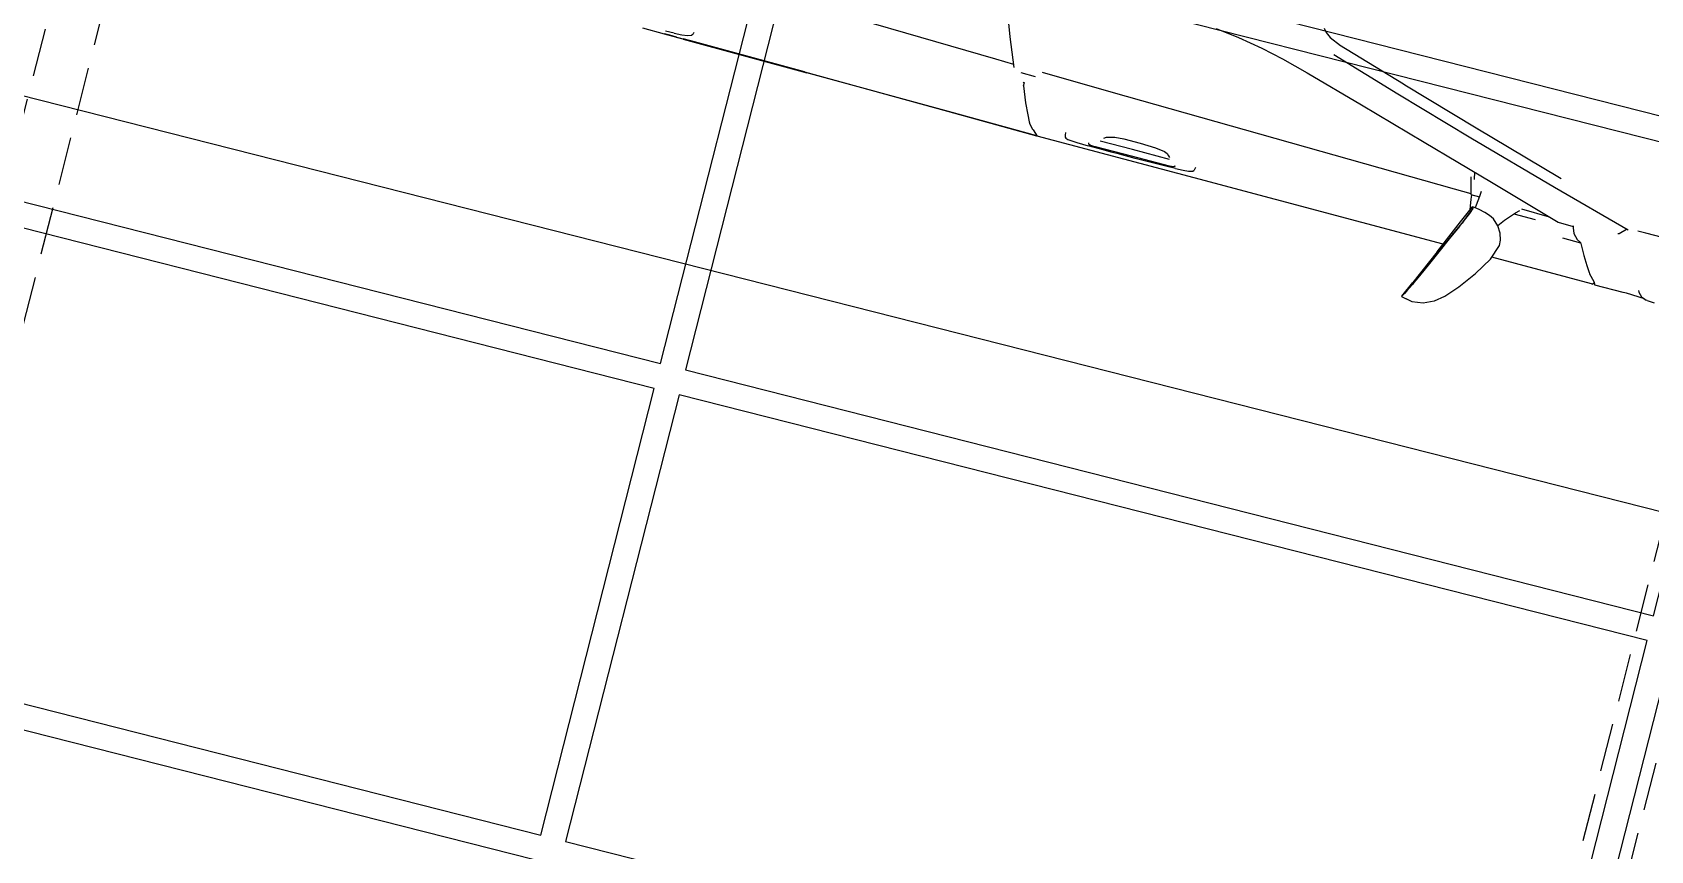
# Model space of a CAD drawing. Header units: inches. Extents: x 6322 to 85903, y -36042 to 7673.
# Drawn here: x 77726.6 to 77852.9, y 316.7 to 380.7 of the extents above; entities that cross this region are included whole.
import ezdxf

# ---------------------------------------------------------------- set-up
doc = ezdxf.new("R2010")
doc.units = ezdxf.units.IN
doc.header["$LTSCALE"] = 10
doc.linetypes.add('Amconstr', pattern=[9999, 9999, 0])
doc.linetypes.add('HIDDEN2', pattern=[0.1875, 0.125, -0.0625])
for name, color, linetype in [('ADSK_ASSOC_ENTITY_BACKUPS', 7, 'Continuous'), ('CAR1', 250, 'Continuous'), ('PARK LINE', 2, 'Continuous'), ('SHADE I SEC BEAM', 11, 'HIDDEN2'), ('SOLAR PANEL', 10, 'Continuous'), ('WALL', 4, 'Continuous')]:
    doc.layers.add(name, color=color, linetype=linetype)

# ---------------------------------------------------------------- blocks, each defined once
blk = doc.blocks.new('*U171')
at = {"layer": 'SOLAR PANEL'}
blk.add_lwpolyline([(-39, 18), (-39, -18), (39, -18), (39, 18)], close=True, dxfattribs=at)
blk = doc.blocks.new('*U172')
at = {"layer": 'SOLAR PANEL', "color": 0, "linetype": 'ByBlock', "lineweight": -2}
for p in [(80, 152), (0, 114), (80, 114), (0, 76), (80, 76), (160, 76), (0, 38)]:
    blk.add_blockref('*U171', p, dxfattribs=at)
blk = doc.blocks.new('*U79')
at = {"layer": 'SOLAR PANEL', "xscale": -1, "rotation": 165.7461911174656}
blk.add_blockref('*U172', (-184.49, 86.07), dxfattribs=at)
blk = doc.blocks.new('*U104')
at = {"layer": 'ADSK_ASSOC_ENTITY_BACKUPS', "linetype": 'Amconstr', "lineweight": 25}
blk.add_blockref('*U79', (0, 0), dxfattribs=at)
at = {"layer": 'SOLAR PANEL', "color": 0, "linetype": 'ByBlock', "lineweight": -2}
blk.add_blockref('*U79', (0, 0), dxfattribs=at)
blk = doc.blocks.new('*U156')
at = {"layer": 'PARK LINE', "linetype": 'Amconstr', "lineweight": 25}
blk.add_line((-22.29, 5.66), (-218.07, 55.4), dxfattribs=at)
blk = doc.blocks.new('*U157')
at = {"layer": 'PARK LINE', "color": 0, "linetype": 'ByBlock', "lineweight": -2}
blk.add_blockref('*U156', (-26.1, -102.74), dxfattribs=at)
blk = doc.blocks.new('*U143')
at = {"layer": 'SHADE I SEC BEAM', "ltscale": 3}
blk.add_lwpolyline([(-119.45, -478.32), (-123.32, -477.33), (119.45, 478.32), (123.32, 477.33)], close=True, dxfattribs=at)
blk = doc.blocks.new('*U144')
at = {"layer": 'WALL', "color": 0, "linetype": 'ByBlock', "lineweight": -2}
for p in [(0, 0), (127.94, -32.5)]:
    blk.add_blockref('*U143', p, dxfattribs=at)
blk = doc.blocks.new('A$C6e495745')
at = {"layer": 'CAR1'}
for p, q in [((74.67, 83.52), (73.79, 83.39)), ((75.54, 83.33), (74.67, 83.52)), ((75.54, 83.34), (74.95, 83.46)), ((72.29, 82.45), (71.42, 81.44)), ((72.96, 83), (72.29, 82.45)), ((72.98, 83.01), (72.96, 83)), ((73.79, 83.39), (72.98, 83.01)), ((74.89, 82.03), (74.97, 82.21)), ((74.97, 82.21), (75.13, 82.52)), ((74.97, 82.21), (74.97, 82.21)), ((75.53, 83.3), (74.98, 82.06)), ((75.13, 82.52), (75.26, 82.81)), ((75.45, 83.18), (75.26, 82.81)), ((75.26, 82.81), (75.37, 83.04)), ((75.26, 82.81), (75.26, 82.81)), ((75.37, 83.04), (75.45, 83.18)), ((75.45, 83.18), (75.5, 83.25)), ((75.5, 83.25), (75.53, 83.3)), ((75.53, 83.3), (75.54, 83.33)), ((75.54, 83.33), (75.54, 83.34)), ((71.42, 81.44), (70.42, 80.11)), ((74.52, 81.2), (73.7, 79.36)), ((73.76, 79.24), (74.98, 82.06)), ((74.18, 80.44), (74.6, 81.41)), ((74.82, 81.89), (74.52, 81.2)), ((74.6, 81.41), (74.69, 81.6)), ((74.69, 81.6), (74.79, 81.81)), ((74.79, 81.81), (74.89, 82.03)), ((70.42, 80.11), (69.59, 78.71)), ((73.64, 79.22), (74.18, 80.44)), ((56.94, 78.67), (56.37, 78.71)), ((56.94, 78.67), (57.03, 78.65)), ((57.45, 78.5), (57.03, 78.65)), ((57.18, 78.59), (58.65, 78.54)), ((57.74, 78.21), (57.45, 78.5)), ((58.65, 78.54), (58.92, 78.54)), ((58.92, 78.54), (61.19, 78.56)), ((61.35, 78.32), (61.19, 78.56)), ((61.41, 78.53), (61.32, 78.44)), ((61.32, 78.43), (61.32, 78.44)), ((61.32, 78.36), (61.32, 78.43)), ((61.32, 78.43), (61.32, 78.43)), ((61.41, 78.53), (61.47, 78.53)), ((61.47, 78.53), (69.53, 78.55)), ((69.59, 78.71), (69.2, 77.51)), ((73.76, 79.24), (72.61, 76.52)), ((73.7, 79.36), (72.9, 77.53)), ((73.11, 78.02), (73.64, 79.22)), ((73.47, 78.56), (93.59, 78.6)), ((93.59, 78.6), (106.28, 78.62)), ((106.71, 78.25), (106.28, 78.62)), ((106.3, 78.61), (113.47, 78.57)), ((106.31, 78.6), (106.32, 78.61)), ((113.54, 78.57), (106.32, 78.61)), ((106.32, 78.61), (106.32, 78.61)), ((113.47, 78.57), (124.92, 78.51)), ((125.13, 78.5), (113.54, 78.57)), ((134.94, 78.48), (124.92, 78.51)), ((125.13, 78.5), (134.33, 78.47)), ((134.33, 78.47), (134.94, 78.47)), ((134.97, 78.47), (134.37, 78.47)), ((134.37, 78.47), (134.37, 78.47)), ((134.94, 78.48), (136.45, 78.48)), ((135.5, 78.47), (134.97, 78.47)), ((135.49, 78.47), (136.03, 78.47)), ((136.03, 78.47), (136.45, 78.47)), ((136.45, 78.48), (138.19, 78.48)), ((57.78, 78.09), (57.74, 78.21)), ((61.82, 77.81), (61.35, 78.32)), ((61.84, 77.78), (61.82, 77.81)), ((61.88, 77.72), (61.84, 77.78)), ((62.19, 77.25), (61.88, 77.72)), ((62.63, 76.54), (62.19, 77.25)), ((69.2, 77.51), (69.23, 77.09)), ((69.23, 77.09), (69.39, 76.57)), ((72.9, 77.53), (72.47, 76.57)), ((72.67, 77.03), (72.7, 77.1)), ((72.7, 77.1), (73.11, 78.02)), ((93.7, 77.78), (93.74, 78)), ((93.83, 78.11), (93.74, 78)), ((94.14, 78.19), (93.83, 78.11)), ((94.56, 78.24), (94.14, 78.19)), ((95.18, 78.27), (94.56, 78.24)), ((95.18, 78.27), (95.86, 78.29)), ((95.28, 78.12), (95.26, 78.04)), ((95.28, 78.12), (95.33, 78.15)), ((95.38, 78.16), (95.33, 78.15)), ((95.52, 78.18), (95.38, 78.16)), ((95.72, 78.19), (95.52, 78.18)), ((98.79, 78.22), (95.72, 78.19)), ((95.82, 77.72), (98.8, 77.71)), ((95.86, 78.29), (97.14, 78.31)), ((95.97, 77.45), (95.87, 77.56)), ((96.11, 77.31), (95.97, 77.45)), ((96.36, 77.2), (96.11, 77.31)), ((97.12, 77.11), (96.36, 77.2)), ((98.36, 77.06), (97.12, 77.11)), ((97.14, 78.31), (98.44, 78.32)), ((98.44, 78.32), (99.69, 78.33)), ((101.69, 78.24), (98.79, 78.22)), ((98.8, 77.71), (101.41, 77.72)), ((99.69, 78.33), (100.37, 78.33)), ((100.4, 77.14), (99.69, 77.08)), ((100.37, 78.33), (101.02, 78.33)), ((100.7, 77.22), (100.4, 77.14)), ((101.01, 77.3), (100.7, 77.22)), ((101.2, 77.44), (101.01, 77.3)), ((101.02, 78.33), (102.24, 78.32)), ((101.9, 78.24), (101.69, 78.24)), ((102.08, 78.22), (101.9, 78.24)), ((102.17, 78.19), (102.08, 78.22)), ((102.1, 78.21), (102.14, 78.21)), ((102.14, 78.21), (102.22, 78.18)), ((102.22, 78.18), (102.17, 78.19)), ((102.22, 78.18), (102.24, 78.08)), ((103.14, 78.31), (102.24, 78.32)), ((103.55, 78.28), (103.14, 78.31)), ((103.9, 78.25), (103.55, 78.28)), ((104.06, 78.2), (103.9, 78.25)), ((104.14, 78.14), (104.06, 78.2)), ((104.19, 78), (104.14, 78.14)), ((104.21, 77.78), (104.19, 78)), ((106.8, 78.18), (106.71, 78.25)), ((107.11, 77.8), (106.8, 78.18)), ((107.13, 77.78), (107.11, 77.8)), ((107.16, 77.72), (107.13, 77.78)), ((107.4, 77.21), (107.16, 77.72)), ((107.82, 76.34), (107.4, 77.21)), ((134.27, 77.77), (134.29, 77.88)), ((134.38, 78.03), (134.29, 77.88)), ((134.69, 78.13), (134.38, 78.03)), ((135.12, 78.19), (134.69, 78.13)), ((135.73, 78.22), (135.12, 78.19)), ((135.73, 78.22), (136.42, 78.24)), ((63.09, 75.71), (62.63, 76.54)), ((69.72, 76.04), (69.34, 75.49)), ((69.39, 76.57), (69.7, 76.06)), ((69.7, 76.06), (70.19, 75.63)), ((72.23, 76), (72, 75.43)), ((72.61, 76.52), (72.09, 75.28)), ((72.11, 75.69), (72.23, 76)), ((72.47, 76.57), (72.23, 76)), ((72.23, 76), (72.36, 76.3)), ((72.36, 76.3), (72.49, 76.61)), ((72.36, 76.3), (72.47, 76.57)), ((72.47, 76.57), (72.49, 76.61)), ((72.49, 76.61), (72.51, 76.66)), ((72.51, 76.66), (72.53, 76.72)), ((72.53, 76.72), (72.56, 76.77)), ((72.56, 76.77), (72.6, 76.86)), ((72.6, 76.86), (72.64, 76.95)), ((72.64, 76.95), (72.67, 77.03)), ((99.69, 77.08), (98.36, 77.06)), ((108.32, 75.1), (107.82, 76.34)), ((63.12, 75.67), (63.09, 75.71)), ((64.6, 75.65), (63.12, 75.67)), ((63.15, 75.64), (63.12, 75.67)), ((63.46, 75.47), (63.15, 75.64)), ((63.82, 75.09), (63.46, 75.47)), ((64, 74.68), (63.82, 75.09)), ((64.03, 74.52), (64, 74.68)), ((65.23, 74.56), (64.02, 74.57)), ((71.08, 72.89), (65.23, 74.56)), ((68.75, 74.82), (67.03, 74.82)), ((68.65, 74.71), (68.36, 74.46)), ((69.34, 75.49), (68.65, 74.71)), ((70.19, 75.63), (70.55, 75.45)), ((70.55, 75.45), (70.96, 75.32)), ((70.96, 75.32), (71.44, 75.21)), ((71.44, 75.21), (71.98, 75.14)), ((71.69, 74.21), (71.77, 74.95)), ((71.77, 74.95), (71.79, 75.17)), ((72, 75.43), (71.96, 75.23)), ((71.96, 75.23), (71.97, 75.33)), ((71.96, 75.16), (71.96, 75.23)), ((71.96, 75.23), (71.98, 75.14)), ((71.98, 75.14), (71.96, 75.16)), ((71.97, 75.33), (72, 75.43)), ((71.98, 75.14), (72.04, 75.18)), ((72.01, 75.15), (71.98, 75.14)), ((72, 75.43), (72.11, 75.69)), ((72.04, 75.18), (72.01, 75.15)), ((72.04, 75.18), (72.09, 75.28)), ((72.07, 75.22), (72.04, 75.18)), ((72.09, 75.28), (72.07, 75.22)), ((72.21, 75.14), (72.14, 75.41)), ((72.29, 74.6), (72.21, 75.14)), ((72.33, 74.29), (72.29, 74.6)), ((108.32, 75.1), (108.32, 74.83)), ((108.4, 74.85), (108.32, 74.85)), ((108.42, 74.85), (108.4, 74.85)), ((55.82, 73.59), (58.4, 73.62)), ((58.4, 73.62), (59.06, 73.62)), ((59.79, 73.74), (66.22, 72.02)), ((60.4, 74.16), (59.94, 73.7)), ((60.51, 74.21), (60.4, 74.16)), ((68.27, 74.3), (66.02, 74.34)), ((71.67, 73.8), (71.69, 74.21)), ((72.38, 74.23), (71.69, 74.24)), ((72.33, 74.23), (72.33, 74.29)), ((72.74, 72.91), (72.38, 74.23)), ((73.77, 74.14), (72.4, 74.16)), ((101.62, 73.79), (73.77, 74.14)), ((107.2, 73.71), (101.62, 73.79)), ((108.8, 74.15), (107.64, 74.17)), ((110.35, 71.7), (109.42, 73.92)), ((110.97, 73.65), (109.53, 73.67)), ((134.68, 73.18), (110.97, 73.65)), ((76.98, 71.23), (71.08, 72.89)), ((72.42, 73.03), (72.42, 73.02)), ((72.42, 73.02), (72.53, 72.48)), ((66.04, 71.15), (65.89, 71.19)), ((73.32, 69.11), (66.04, 71.15)), ((66.22, 72.02), (73.52, 69.99)), ((82.45, 69.7), (76.98, 71.23)), ((111.27, 69.22), (110.35, 71.7)), ((73.52, 69.99), (79.92, 68.14)), ((87.19, 68.37), (82.45, 69.7)), ((73.32, 69.11), (73.1, 69.18)), ((79.6, 67.3), (73.32, 69.11)), ((89.35, 67.82), (87.19, 68.37)), ((79.72, 67.26), (79.6, 67.3)), ((85.33, 65.61), (79.72, 67.26)), ((79.92, 68.14), (85.55, 66.47)), ((91.12, 67.43), (89.35, 67.82)), ((93.1, 67.1), (91.12, 67.43)), ((94.97, 66.87), (93.1, 67.1)), ((86.18, 65.24), (85.25, 65.64)), ((86.58, 64.96), (86.18, 65.24)), ((86.83, 64.66), (86.58, 64.96))]:
    blk.add_line(p, q, dxfattribs=at)

msp = doc.modelspace()

# ---------------------------------------------------------------- linework, layer by layer
at = {"linetype": 'Amconstr', "lineweight": 25}
msp.add_circle((60708.4733, -17819.81171), 18222, dxfattribs=at)

# ---------------------------------------------------------------- block references
at = {"layer": 'CAR1', "rotation": 164.9497587353136}
msp.add_blockref('A$C6e495745', (77928.06976, 420.88372), dxfattribs=at)
at = {"layer": 'PARK LINE', "linetype": 'Amconstr', "lineweight": 25, "xscale": -1, "rotation": 151.4923822348115}
msp.add_blockref('*U157', (77907.53228, 220.14157), dxfattribs=at)
at = {"layer": 'SOLAR PANEL', "linetype": 'Amconstr', "lineweight": 25, "xscale": -1, "rotation": 151.4923822348075}
msp.add_blockref('*U104', (77917.38099, 258.91015), dxfattribs=at)
at = {"layer": 'WALL'}
msp.add_blockref('*U144', (77819.50465, 734.65506), dxfattribs=at)

doc.saveas('drawing.dxf')
